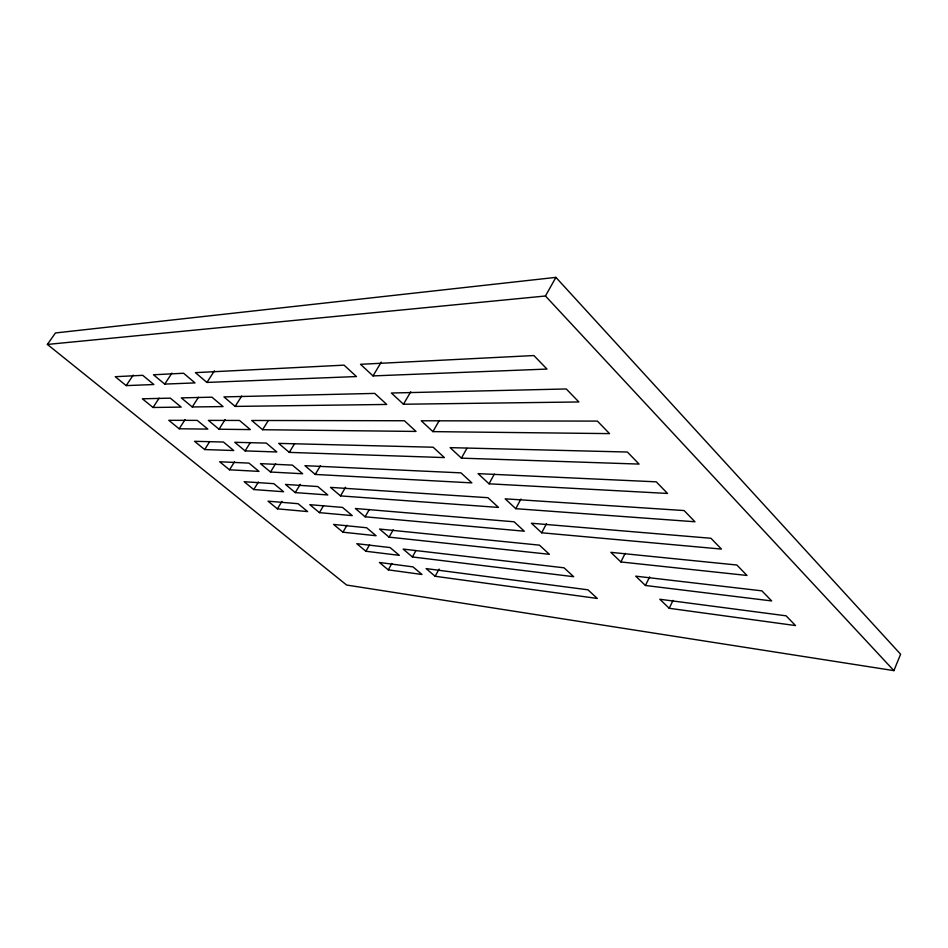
<?xml version="1.0" encoding="UTF-8"?>
<svg xmlns="http://www.w3.org/2000/svg" width="948" height="948" viewBox="0 0 948 948"><rect width="100%" height="100%" fill="white"/><g stroke="black" fill="none" stroke-linecap="round" stroke-linejoin="round"><path stroke-width="1.42" d="M893.893 670.627L900.6 654.227L555.907 277.373L55.446 332.961L47.4 344.432L346.624 585.034L893.893 670.627L545.456 296.001L47.4 344.432M669.241 608.296L659.808 599.255L786.093 615.821L795.538 625.573L669.241 608.296L673.033 600.357M645.434 585.485L771.672 600.937L761.896 590.853L635.705 576.159L645.434 585.485L649.605 576.929M620.881 561.951L746.988 575.46L736.869 565.02L610.844 552.34L620.881 561.951L625.182 553.324M541.687 532.788L721.428 549.082L710.953 538.274L531.413 523.237L541.687 532.788L546.463 523.687M515.771 508.685L694.955 521.767L684.101 510.557L505.166 498.826L515.771 508.685L520.914 499.063M435.144 576.277L597.299 598.449L587.938 589.822L426.114 568.599L435.144 576.277L439.09 569.084M489.026 483.812L667.522 493.446L656.265 481.833L478.088 473.644L489.026 483.812L494.335 474.107M412.404 556.95L573.682 576.704L564.048 567.816L403.137 549.082L412.404 556.95L415.769 550.918M545.456 296.001L555.907 277.373M461.427 458.145L639.07 464.082L627.386 452.03L450.134 447.646L461.427 458.145L466.89 448.357M388.277 569.866L421.979 574.476L412.984 566.88L379.39 562.472L388.277 569.866L391.856 563.479M389.059 537.137L549.378 554.296L539.448 545.147L379.556 529.055L389.059 537.137L393.207 529.837M432.916 431.624L609.54 433.615L597.406 421.102L421.244 420.782L432.916 431.624L439.268 420.521M365.892 551.262L399.321 555.35L390.102 547.565L356.78 543.69L365.892 551.262L369.554 544.839M365.11 516.79L524.315 531.212L514.089 521.791L355.346 508.495L365.11 516.79L369.353 509.431M342.939 532.195L376.095 535.739L366.627 527.752L333.601 524.434L342.939 532.195L347.004 525.204M403.457 404.239L578.873 401.964L566.264 388.964L391.394 393.017L403.457 404.239L410.733 391.797M340.51 495.899L498.494 507.429L487.947 497.7L330.485 487.379L340.51 495.899L345.582 487.26M319.417 512.643L352.253 515.617L342.536 507.417L309.83 504.68L319.417 512.643L323.564 505.616M373.002 375.906L546.996 369.068L533.89 355.547L360.524 364.305L373.002 375.906L381.274 362.112M315.246 474.438L471.867 482.888L460.977 472.862L304.948 465.681L315.246 474.438L320.448 465.729M295.278 492.593L327.783 494.963L317.805 486.549L285.455 484.428L295.278 492.593L300.255 484.333M277.42 508.839L307.614 511.576L298.087 503.696L268.035 501.184L277.42 508.839L281.947 501.35M289.282 452.386L444.387 457.576L433.153 447.219L278.7 443.391L289.282 452.386L294.627 443.617M270.524 472.021L302.649 473.751L292.411 465.113L260.439 463.643L270.524 472.021L275.619 463.702M253.768 489.559L283.606 491.739L273.842 483.67L244.146 481.714L253.768 489.559L258.389 482.022M262.596 429.717L416.03 431.435L404.429 420.746L251.706 420.474L262.596 429.717L268.296 420.545M229.523 469.805L258.994 471.393L248.969 463.11L219.652 461.771L229.523 469.805L234.5 461.83M245.117 450.904L276.84 451.971L266.317 443.083L234.76 442.301L245.117 450.904L250.331 442.526M204.661 449.553L233.729 450.525L223.444 442.029L194.541 441.306L204.661 449.553L209.757 441.531M219.024 429.231L250.319 429.586L239.5 420.45L208.394 420.391L219.024 429.231L225.138 419.585M235.151 406.408L386.737 404.452L374.744 393.408L223.953 396.904L235.151 406.408L241.74 396.015M206.925 382.435L356.46 376.557L344.065 365.146L195.407 372.647L206.925 382.435L214.449 370.81M192.231 406.965L223.053 406.574L211.925 397.176L181.317 397.887L192.231 406.965L198.511 397.259M179.172 428.78L207.813 429.1L197.243 420.379L168.791 420.32L179.172 428.78L185.133 419.549M164.703 384.094L195.015 382.909L183.58 373.251L153.481 374.768L164.703 384.094L171.955 373.097M153.019 407.474L181.187 407.107L170.344 398.148L142.366 398.8L153.019 407.474L159.134 398.184M126.179 385.611L153.849 384.521L142.71 375.313L115.241 376.7L126.179 385.611L133.23 375.088"/></g></svg>
